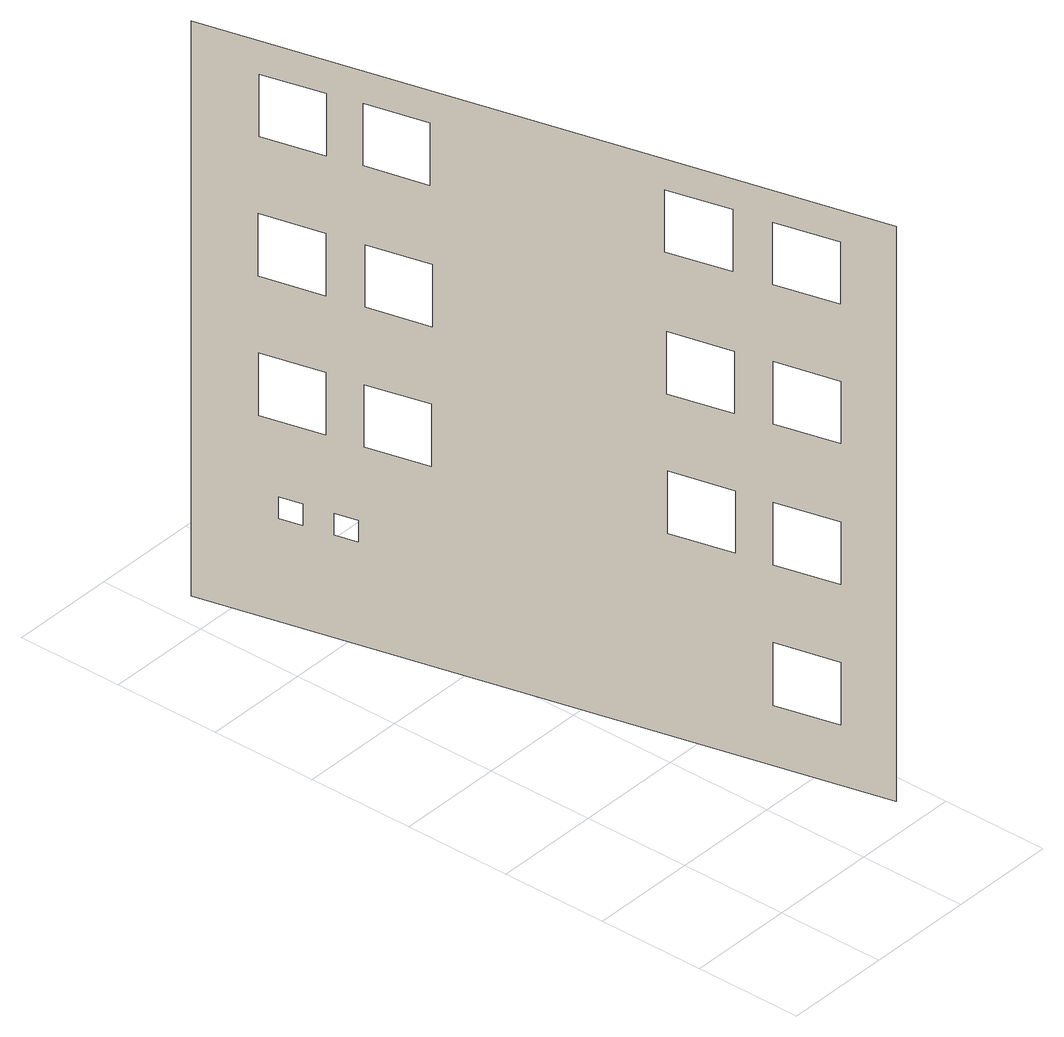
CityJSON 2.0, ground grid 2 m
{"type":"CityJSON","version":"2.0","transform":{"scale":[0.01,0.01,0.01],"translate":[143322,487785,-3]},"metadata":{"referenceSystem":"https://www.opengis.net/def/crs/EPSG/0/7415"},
"CityObjects":{
"building1":{"type":"Building","geometry":[{"type":"MultiSurface","lod":"2.2","boundaries":[[[0,1,2,3],[4,5,6,7],[8,9,10,11],[12,13,14,15],[16,17,18,19],[20,21,22,23],[24,25,26,27],[28,29,30,31],[32,33,34,35],[36,37,38,39],[40,41,42,43],[44,45,46,47],[48,49,50,51],[52,53,54,55],[56,57,58,59],[60,61,62,63]]]}]}
},
"vertices":[
[350,60,1160],[350,60,53],[60,1270,53],[60,1270,1160],[88,1153,1096],[88,1153,976],[116,1038,976],[116,1038,1096],[131,975,1098],[131,975,978],[158,860,978],[158,860,1098],[88,1155,827],[88,1155,707],[115,1039,707],[115,1039,827],[132,971,827],[132,971,707],[159,856,707],[159,856,827],[88,1154,559],[88,1154,439],[115,1039,439],[115,1039,559],[131,973,557],[131,973,437],[159,858,437],[159,858,557],[255,457,1101],[255,457,981],[283,341,981],[283,341,1101],[299,272,1099],[299,272,979],[327,156,979],[327,156,1099],[256,454,829],[256,454,709],[283,338,709],[283,338,829],[299,271,831],[299,271,711],[327,155,711],[327,155,831],[256,452,561],[256,452,441],[284,336,441],[284,336,561],[299,271,560],[299,271,440],[327,155,440],[327,155,560],[299,271,290],[299,271,169],[327,155,169],[327,155,290],[96,1119,293],[96,1119,252],[106,1078,252],[106,1078,293],[119,1024,292],[119,1024,251],[129,983,251],[129,983,292]
]}
